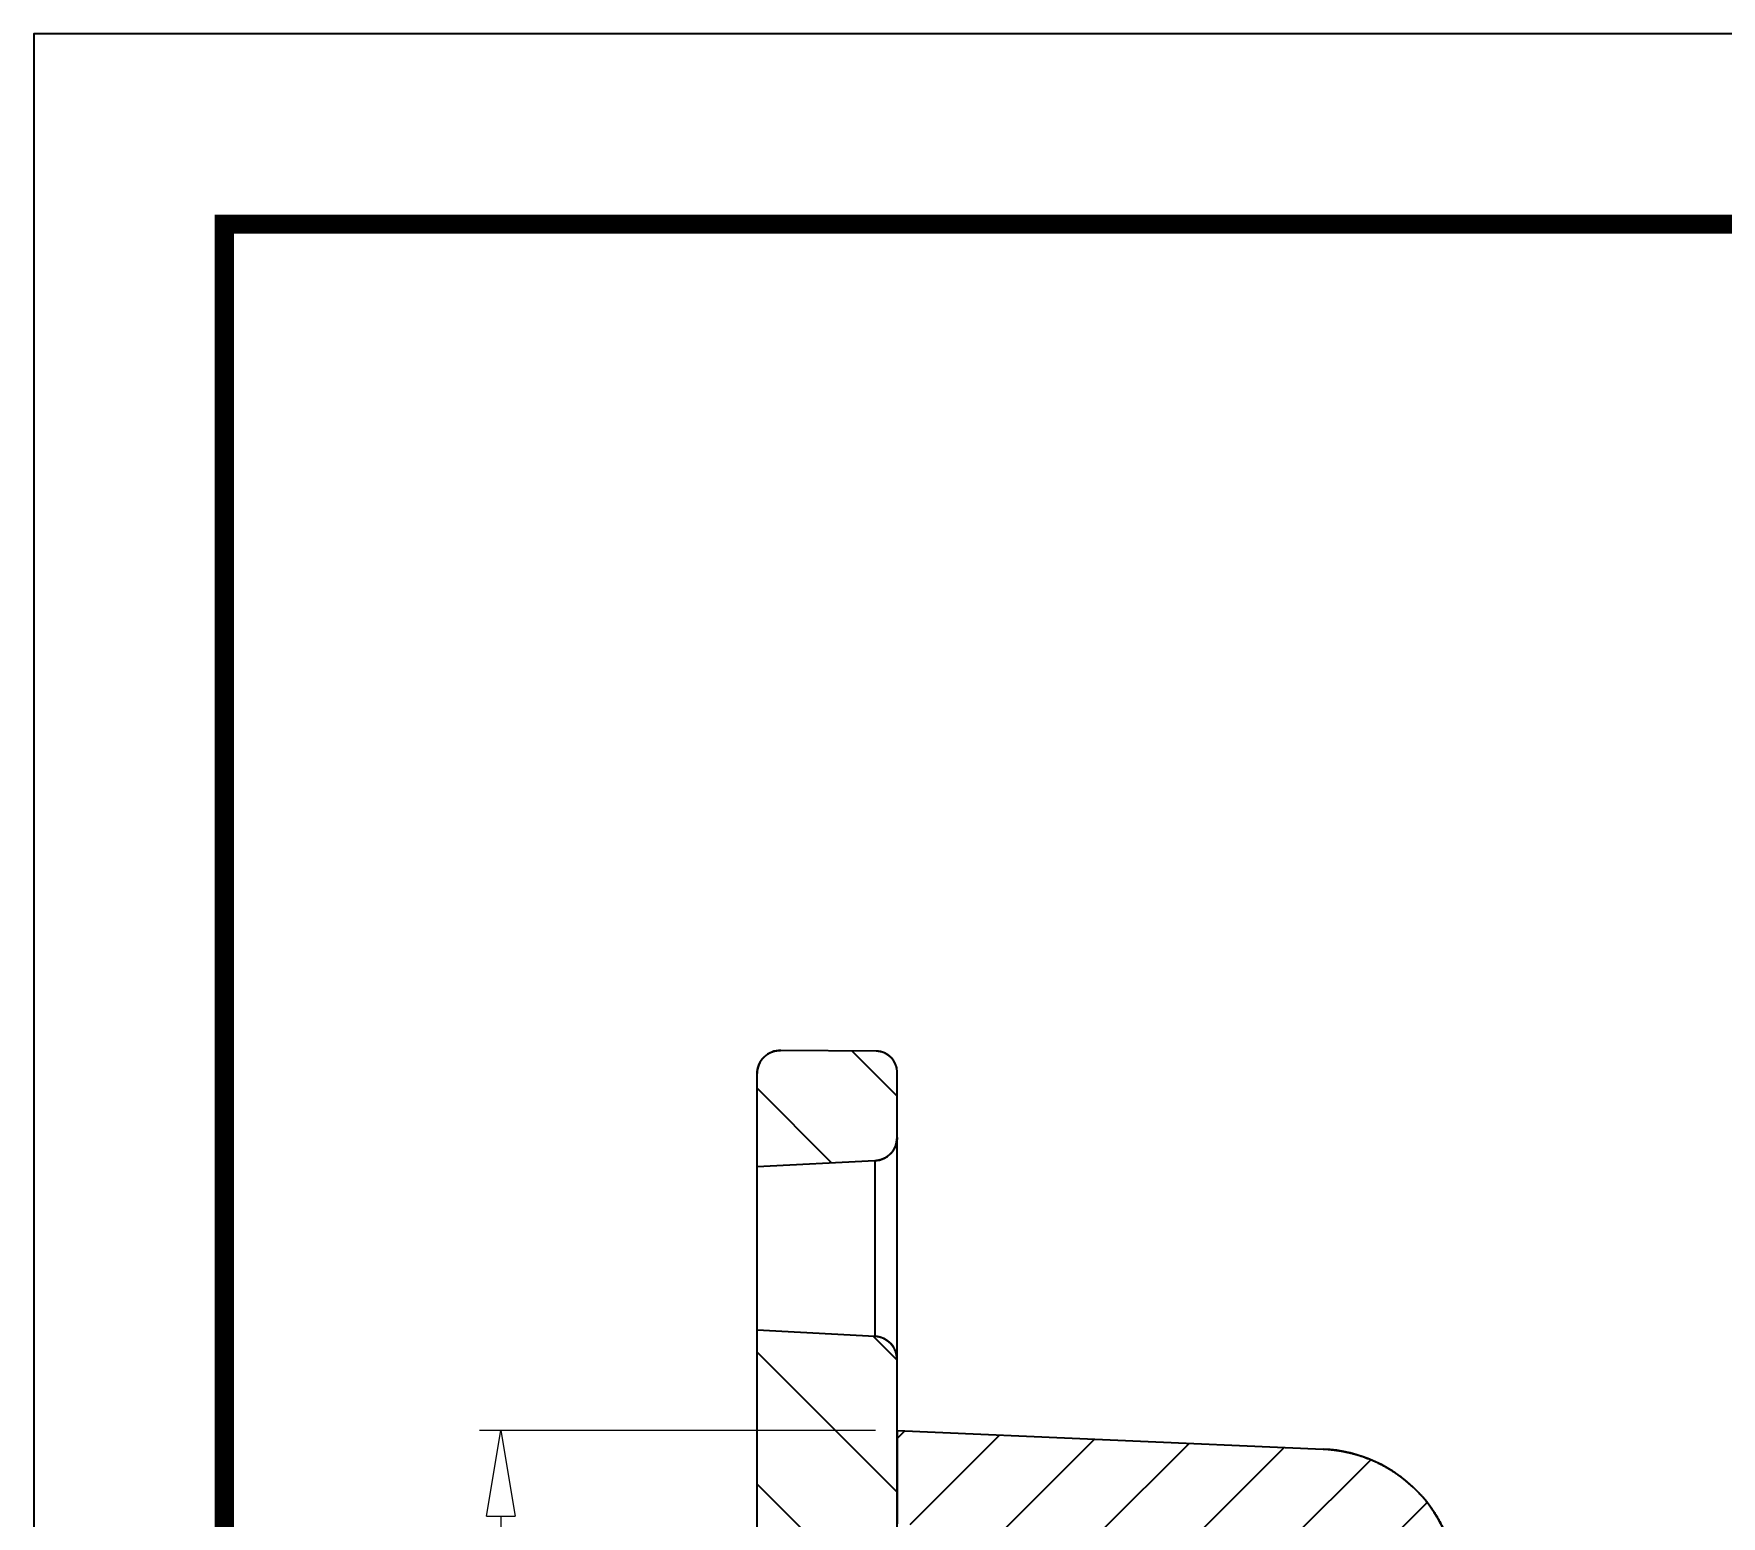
# Model space of a CAD drawing. Header units: millimetres. Extents: x 891 to 1788, y -1993 to 199.
# Drawn here: x 890.85 to 927.02, y 166.9 to 198.69 of the extents above; entities that cross this region are included whole.
import ezdxf

# ---------------------------------------------------------------- set-up
doc = ezdxf.new("R2010")
doc.units = ezdxf.units.MM
doc.layers.add('dim', color=3, linetype='Continuous', lineweight=9)
doc.layers.add('from', color=7, linetype='Continuous')
doc.styles.add('FFS', font='', dxfattribs={"width": 0.85})
doc.styles.get('FFS').set_extended_font_data('FangSong_GB2312')
doc.dimstyles.new('YanXiu', dxfattribs={"dimtxt": 2.5, "dimasz": 2.2, "dimexe": 1, "dimexo": 0.6, "dimgap": 0.66, "dimtad": 0, "dimzin": 9, "dimdsep": 46, "dimtxsty": 'FFS', "dimblk": 'CLOSEDBLANK', "dimcen": 0, "dimclrd": 256, "dimclre": 131, "dimclrt": 42, "dimazin": 0, "dimtfac": 1, "dimtofl": 0, "dimtmove": 0, "dimatfit": 3, "dimldrblk": 'CLOSEDBLANK', "dimfxl": 1, "dimlwd": 5, "dimlwe": 5, "dimarcsym": 0})

# ---------------------------------------------------------------- blocks, each defined once
blk = doc.blocks.new('_ClosedBlank')
at = {"color": 0, "linetype": 'ByBlock', "lineweight": -2}
for p, q in [((-1, 0.167), (0, 0)), ((-1, 0.167), (-1, -0.167)), ((0, 0), (-1, -0.167))]:
    blk.add_line(p, q, dxfattribs=at)
blk = doc.blocks.new('*D20')
at = {"layer": 'Defpoints', "color": 0}
for p in [(909.356, 168.74), (900.862, 118.74), (909.356, 118.74)]:
    blk.add_point(p, dxfattribs=at)
at = {"layer": 'dim', "color": 131, "lineweight": 5}
for p, q in [((908.896, 168.74), (900.403, 168.74)), ((908.896, 118.74), (900.403, 118.74))]:
    blk.add_line(p, q, dxfattribs=at)
at = {"layer": 'dim', "lineweight": 5}
for p, q in [((900.862, 166.9), (900.862, 145.351)), ((900.862, 120.58), (900.862, 142.128))]:
    blk.add_line(p, q, dxfattribs=at)
at = {"layer": 'dim', "lineweight": 5, "xscale": 1.84, "yscale": 1.84, "zscale": 1.84}
for p, rotation in [((900.862, 168.74), 90), ((900.862, 118.74), 270)]:
    blk.add_blockref('_ClosedBlank', p, dxfattribs=dict(at, rotation=rotation))
at = {"layer": 'dim', "color": 42, "insert": (900.862, 143.74), "char_height": 2.3, "attachment_point": 5, "rotation": 90, "style": 'FFS'}
blk.add_mtext('50', dxfattribs=at)

msp = doc.modelspace()

# ---------------------------------------------------------------- hatches: boundary and pattern name
at = {"linetype": 'Continuous'}
h = msp.add_hatch(dxfattribs=at)
h.set_pattern_fill('DEFAULT__2', color=40, scale=2, angle=135, style=0, pattern_type=0)
h.set_pattern_definition([(135, (1502.752, -392.0378), (-1.4142136, -1.4142136), [])])
edge = h.paths.add_edge_path()
edge.add_line((909.356, 111.058), (909.356, 112.458))
edge.add_spline(control_points=[(909.356, 111.058), (909.356, 110.796), (909.172, 110.61), (908.91, 110.608)], knot_values=[0, 0, 0, 0, 1, 1, 1, 1], weights=[1, 0.80679, 0.80679, 1], degree=3, periodic=0)
edge.add_line((908.91, 110.608), (906.86, 110.59))
edge.add_spline(control_points=[(906.356, 111.09), (906.356, 110.795), (906.565, 110.587), (906.86, 110.59)], knot_values=[0, 0, 0, 0, 1, 1, 1, 1], weights=[1, 0.802676, 0.802676, 1], degree=3, periodic=0)
edge.add_line((906.356, 111.09), (906.356, 113.09))
edge.add_line((908.882, 112.957), (906.356, 113.09))
edge.add_spline(control_points=[(909.356, 112.458), (909.356, 112.739), (909.163, 112.943), (908.882, 112.957)], knot_values=[0, 0, 0, 0, 1, 1, 1, 1], weights=[1, 0.816916, 0.816916, 1], degree=3, periodic=0)
edge = h.paths.add_edge_path()
edge.add_line((909.356, 117.221), (909.356, 120.842))
edge.add_spline(control_points=[(909.356, 117.221), (909.356, 116.94), (909.163, 116.737), (908.882, 116.722)], knot_values=[0, 0, 0, 0, 1, 1, 1, 1], weights=[1, 0.816916, 0.816916, 1], degree=3, periodic=0)
edge.add_line((908.882, 116.722), (906.356, 116.59))
edge.add_line((906.356, 116.59), (906.356, 170.89))
edge.add_line((908.882, 170.757), (906.356, 170.89))
edge.add_spline(control_points=[(909.356, 170.258), (909.356, 170.539), (909.163, 170.743), (908.882, 170.757)], knot_values=[0, 0, 0, 0, 1, 1, 1, 1], weights=[1, 0.816916, 0.816916, 1], degree=3, periodic=0)
edge.add_line((909.356, 166.638), (909.356, 170.258))
edge.add_line((910.473, 166.589), (909.356, 166.638))
edge.add_spline(control_points=[(910.856, 166.189), (910.856, 166.416), (910.699, 166.579), (910.473, 166.589)], knot_values=[0, 0, 0, 0, 1, 1, 1, 1], weights=[1, 0.814909, 0.814909, 1], degree=3, periodic=0)
edge.add_line((910.856, 166.097), (910.856, 166.189))
edge.add_spline(control_points=[(910.856, 166.097), (910.856, 165.871), (910.699, 165.707), (910.473, 165.697)], knot_values=[0, 0, 0, 0, 1, 1, 1, 1], weights=[1, 0.814909, 0.814909, 1], degree=3, periodic=0)
edge.add_line((908.356, 165.605), (910.473, 165.697))
edge.add_line((908.356, 121.875), (908.356, 165.605))
edge.add_line((908.356, 121.875), (910.473, 121.782))
edge.add_spline(control_points=[(910.856, 121.382), (910.856, 121.609), (910.699, 121.772), (910.473, 121.782)], knot_values=[0, 0, 0, 0, 1, 1, 1, 1], weights=[1, 0.814909, 0.814909, 1], degree=3, periodic=0)
edge.add_line((910.856, 121.29), (910.856, 121.382))
edge.add_spline(control_points=[(910.856, 121.29), (910.856, 121.064), (910.699, 120.9), (910.473, 120.89)], knot_values=[0, 0, 0, 0, 1, 1, 1, 1], weights=[1, 0.814909, 0.814909, 1], degree=3, periodic=0)
edge.add_line((910.473, 120.89), (909.356, 120.842))
edge = h.paths.add_edge_path()
edge.add_line((909.356, 175.021), (909.356, 176.422))
edge.add_spline(control_points=[(909.356, 175.021), (909.356, 174.74), (909.163, 174.537), (908.882, 174.522)], knot_values=[0, 0, 0, 0, 1, 1, 1, 1], weights=[1, 0.816916, 0.816916, 1], degree=3, periodic=0)
edge.add_line((908.882, 174.522), (906.356, 174.39))
edge.add_line((906.356, 174.39), (906.356, 176.39))
edge.add_spline(control_points=[(906.356, 176.39), (906.356, 176.685), (906.565, 176.892), (906.86, 176.89)], knot_values=[0, 0, 0, 0, 1, 1, 1, 1], weights=[1, 0.802676, 0.802676, 1], degree=3, periodic=0)
edge.add_line((908.91, 176.872), (906.86, 176.89))
edge.add_spline(control_points=[(909.356, 176.422), (909.356, 176.684), (909.172, 176.869), (908.91, 176.872)], knot_values=[0, 0, 0, 0, 1, 1, 1, 1], weights=[1, 0.80679, 0.80679, 1], degree=3, periodic=0)
h = msp.add_hatch(dxfattribs=at)
h.set_pattern_fill('DEFAULT__1', color=40, scale=1.5, angle=225, style=0, pattern_type=0)
h.set_pattern_definition([(225, (1502.752, -392.0378), (1.0606602, -1.0606602), [])])
edge = h.paths.add_edge_path()
edge.add_line((909.356, 120.742), (909.356, 118.74))
edge.add_line((909.356, 120.742), (918.399, 121.136))
edge.add_spline(control_points=[(918.399, 121.136), (918.965, 121.161), (919.356, 121.57), (919.356, 122.135)], knot_values=[0, 0, 0, 0, 1, 1, 1, 1], weights=[1, 0.814909, 0.814909, 1], degree=3, periodic=0)
edge.add_line((919.356, 165.344), (919.356, 122.135))
edge.add_spline(control_points=[(918.399, 166.343), (918.965, 166.318), (919.356, 165.91), (919.356, 165.344)], knot_values=[0, 0, 0, 0, 1, 1, 1, 1], weights=[1, 0.814909, 0.814909, 1], degree=3, periodic=0)
edge.add_line((909.356, 166.738), (918.399, 166.343))
edge.add_line((909.356, 168.74), (909.356, 166.738))
edge.add_line((909.356, 168.74), (918.487, 168.341))
edge.add_spline(control_points=[(918.487, 168.341), (920.182, 168.267), (921.356, 167.041), (921.356, 165.344)], knot_values=[0, 0, 0, 0, 1, 1, 1, 1], weights=[1, 0.814909, 0.814909, 1], degree=3, periodic=0)
edge.add_line((921.356, 165.344), (921.356, 122.135))
edge.add_spline(control_points=[(918.487, 119.138), (920.182, 119.212), (921.356, 120.438), (921.356, 122.135)], knot_values=[0, 0, 0, 0, 1, 1, 1, 1], weights=[1, 0.814909, 0.814909, 1], degree=3, periodic=0)
edge.add_line((909.356, 118.74), (918.487, 119.138))

# ---------------------------------------------------------------- linework, layer by layer
at = {"color": 7, "linetype": 'Continuous'}
for p, q in [((908.91, 176.872, 0), (906.86, 176.89, 0)), ((908.91, 176.872, 0), (906.86, 176.89, 0)), ((906.356, 111.09, 0), (906.356, 176.39, 0)), ((906.356, 174.39, 0), (906.356, 176.39, 0)), ((909.356, 166.638, 0), (909.356, 176.422, 0)), ((909.356, 175.021, 0), (909.356, 176.422, 0)), ((908.882, 174.522, 0), (906.356, 174.39, 0)), ((908.882, 174.522, 0), (906.356, 174.39, 0)), ((908.882, 174.522, 0), (908.882, 170.757, 0)), ((908.882, 170.757, 0), (906.356, 170.89, 0)), ((908.882, 170.757, 0), (906.356, 170.89, 0)), ((906.356, 116.59, 0), (906.356, 170.89, 0)), ((909.356, 166.638, 0), (909.356, 170.258, 0)), ((909.356, 168.74, 0), (918.487, 168.341, 0)), ((909.356, 168.74, 0), (918.487, 168.341, 0)), ((909.356, 168.74, 0), (909.356, 166.738, 0))]:
    msp.add_line(p, q, dxfattribs=at)
for centre, radius, start, end in [((906.856, 176.39, 0), 0.5, 89.5, 180), ((908.906, 176.422, 0), 0.45, 0, 89.5), ((908.856, 175.021, 0), 0.5, 273, 0), ((908.856, 170.258, 0), 0.5, 0, 87), ((918.356, 165.344, 0), 3, 0, 87.5)]:
    msp.add_arc(centre, radius, start, end, dxfattribs=at)
for points, start_tangent, end_tangent in [([(906.356, 176.39, 0), (906.356, 176.395, 0), (906.356, 176.401, 0), (906.356, 176.406, 0), (906.356, 176.412, 0), (906.357, 176.418, 0), (906.357, 176.423, 0), (906.357, 176.429, 0), (906.358, 176.435, 0), (906.358, 176.441, 0), (906.359, 176.446, 0), (906.36, 176.452, 0), (906.361, 176.458, 0), (906.361, 176.464, 0), (906.362, 176.469, 0), (906.363, 176.475, 0), (906.364, 176.481, 0), (906.365, 176.487, 0), (906.367, 176.493, 0), (906.368, 176.499, 0), (906.369, 176.504, 0), (906.371, 176.51, 0), (906.372, 176.516, 0), (906.374, 176.522, 0), (906.375, 176.528, 0), (906.377, 176.534, 0), (906.379, 176.54, 0), (906.381, 176.545, 0), (906.383, 176.551, 0), (906.385, 176.557, 0), (906.387, 176.563, 0), (906.389, 176.569, 0), (906.391, 176.575, 0), (906.394, 176.58, 0), (906.396, 176.586, 0), (906.399, 176.592, 0), (906.401, 176.598, 0), (906.404, 176.603, 0), (906.407, 176.609, 0), (906.409, 176.615, 0), (906.412, 176.62, 0), (906.415, 176.626, 0), (906.418, 176.632, 0), (906.421, 176.637, 0), (906.425, 176.643, 0), (906.428, 176.648, 0), (906.431, 176.654, 0), (906.435, 176.659, 0), (906.438, 176.665, 0), (906.442, 176.67, 0), (906.445, 176.675, 0), (906.449, 176.681, 0), (906.453, 176.686, 0), (906.457, 176.691, 0), (906.461, 176.696, 0), (906.465, 176.701, 0), (906.469, 176.706, 0), (906.473, 176.711, 0), (906.477, 176.716, 0), (906.481, 176.721, 0), (906.486, 176.726, 0), (906.49, 176.731, 0), (906.495, 176.735, 0), (906.499, 176.74, 0), (906.504, 176.745, 0), (906.508, 176.749, 0), (906.513, 176.754, 0), (906.518, 176.758, 0), (906.523, 176.763, 0), (906.528, 176.767, 0), (906.533, 176.771, 0), (906.538, 176.775, 0), (906.543, 176.779, 0), (906.548, 176.783, 0), (906.553, 176.787, 0), (906.558, 176.791, 0), (906.563, 176.795, 0), (906.569, 176.799, 0), (906.574, 176.803, 0), (906.579, 176.806, 0), (906.585, 176.81, 0), (906.59, 176.813, 0), (906.595, 176.817, 0), (906.601, 176.82, 0), (906.607, 176.823, 0), (906.612, 176.826, 0), (906.618, 176.829, 0), (906.623, 176.832, 0), (906.629, 176.835, 0), (906.635, 176.838, 0), (906.64, 176.841, 0), (906.646, 176.844, 0), (906.652, 176.846, 0), (906.658, 176.849, 0), (906.663, 176.851, 0), (906.669, 176.853, 0), (906.675, 176.856, 0), (906.681, 176.858, 0), (906.687, 176.86, 0), (906.692, 176.862, 0), (906.698, 176.864, 0), (906.704, 176.866, 0), (906.71, 176.868, 0), (906.716, 176.87, 0), (906.722, 176.871, 0), (906.728, 176.873, 0), (906.734, 176.874, 0), (906.739, 176.876, 0), (906.745, 176.877, 0), (906.751, 176.879, 0), (906.757, 176.88, 0), (906.763, 176.881, 0), (906.769, 176.882, 0), (906.775, 176.883, 0), (906.78, 176.884, 0), (906.786, 176.885, 0), (906.792, 176.886, 0), (906.798, 176.886, 0), (906.804, 176.887, 0), (906.809, 176.887, 0), (906.815, 176.888, 0), (906.821, 176.888, 0), (906.826, 176.889, 0), (906.832, 176.889, 0), (906.838, 176.889, 0), (906.843, 176.889, 0), (906.849, 176.89, 0), (906.855, 176.89, 0), (906.86, 176.89, 0)], (0, 1), (0.999962, -0.008727)), ([(909.356, 176.422, 0), (909.356, 176.427, 0), (909.356, 176.432, 0), (909.356, 176.437, 0), (909.355, 176.442, 0), (909.355, 176.447, 0), (909.355, 176.452, 0), (909.354, 176.457, 0), (909.354, 176.462, 0), (909.354, 176.467, 0), (909.353, 176.472, 0), (909.352, 176.477, 0), (909.352, 176.483, 0), (909.351, 176.488, 0), (909.35, 176.493, 0), (909.349, 176.498, 0), (909.348, 176.503, 0), (909.347, 176.508, 0), (909.346, 176.514, 0), (909.345, 176.519, 0), (909.344, 176.524, 0), (909.343, 176.529, 0), (909.341, 176.535, 0), (909.34, 176.54, 0), (909.339, 176.545, 0), (909.337, 176.55, 0), (909.336, 176.555, 0), (909.334, 176.561, 0), (909.332, 176.566, 0), (909.33, 176.571, 0), (909.328, 176.576, 0), (909.327, 176.581, 0), (909.325, 176.587, 0), (909.322, 176.592, 0), (909.32, 176.597, 0), (909.318, 176.602, 0), (909.316, 176.607, 0), (909.314, 176.612, 0), (909.311, 176.617, 0), (909.309, 176.622, 0), (909.306, 176.627, 0), (909.303, 176.632, 0), (909.301, 176.637, 0), (909.298, 176.642, 0), (909.295, 176.647, 0), (909.292, 176.652, 0), (909.289, 176.657, 0), (909.286, 176.662, 0), (909.283, 176.667, 0), (909.28, 176.672, 0), (909.277, 176.676, 0), (909.274, 176.681, 0), (909.27, 176.686, 0), (909.267, 176.69, 0), (909.263, 176.695, 0), (909.26, 176.7, 0), (909.256, 176.704, 0), (909.253, 176.709, 0), (909.249, 176.713, 0), (909.245, 176.717, 0), (909.241, 176.722, 0), (909.237, 176.726, 0), (909.233, 176.73, 0), (909.229, 176.734, 0), (909.225, 176.739, 0), (909.221, 176.743, 0), (909.217, 176.747, 0), (909.213, 176.751, 0), (909.209, 176.755, 0), (909.204, 176.758, 0), (909.2, 176.762, 0), (909.196, 176.766, 0), (909.191, 176.77, 0), (909.187, 176.773, 0), (909.182, 176.777, 0), (909.178, 176.78, 0), (909.173, 176.784, 0), (909.168, 176.787, 0), (909.164, 176.791, 0), (909.159, 176.794, 0), (909.154, 176.797, 0), (909.149, 176.8, 0), (909.145, 176.803, 0), (909.14, 176.806, 0), (909.135, 176.809, 0), (909.13, 176.812, 0), (909.125, 176.815, 0), (909.12, 176.818, 0), (909.115, 176.82, 0), (909.11, 176.823, 0), (909.105, 176.825, 0), (909.1, 176.828, 0), (909.095, 176.83, 0), (909.09, 176.832, 0), (909.085, 176.835, 0), (909.079, 176.837, 0), (909.074, 176.839, 0), (909.069, 176.841, 0), (909.064, 176.843, 0), (909.059, 176.845, 0), (909.054, 176.847, 0), (909.048, 176.849, 0), (909.043, 176.85, 0), (909.038, 176.852, 0), (909.033, 176.853, 0), (909.028, 176.855, 0), (909.022, 176.856, 0), (909.017, 176.858, 0), (909.012, 176.859, 0), (909.007, 176.86, 0), (909.002, 176.861, 0), (908.996, 176.863, 0), (908.991, 176.864, 0), (908.986, 176.865, 0), (908.981, 176.865, 0), (908.976, 176.866, 0), (908.971, 176.867, 0), (908.965, 176.868, 0), (908.96, 176.868, 0), (908.955, 176.869, 0), (908.95, 176.87, 0), (908.945, 176.87, 0), (908.94, 176.87, 0), (908.935, 176.871, 0), (908.93, 176.871, 0), (908.925, 176.871, 0), (908.92, 176.872, 0), (908.915, 176.872, 0), (908.91, 176.872, 0)], (0, 1), (-0.999962, 0.008727)), ([(909.356, 175.021, 0), (909.356, 175.016, 0), (909.356, 175.011, 0), (909.356, 175.005, 0), (909.355, 175, 0), (909.355, 174.994, 0), (909.355, 174.989, 0), (909.354, 174.983, 0), (909.354, 174.978, 0), (909.353, 174.972, 0), (909.353, 174.967, 0), (909.352, 174.961, 0), (909.351, 174.955, 0), (909.351, 174.95, 0), (909.35, 174.944, 0), (909.349, 174.939, 0), (909.348, 174.933, 0), (909.347, 174.927, 0), (909.346, 174.922, 0), (909.345, 174.916, 0), (909.343, 174.91, 0), (909.342, 174.905, 0), (909.341, 174.899, 0), (909.339, 174.893, 0), (909.338, 174.888, 0), (909.336, 174.882, 0), (909.334, 174.876, 0), (909.333, 174.871, 0), (909.331, 174.865, 0), (909.329, 174.86, 0), (909.327, 174.854, 0), (909.325, 174.848, 0), (909.323, 174.843, 0), (909.321, 174.837, 0), (909.318, 174.832, 0), (909.316, 174.826, 0), (909.314, 174.82, 0), (909.311, 174.815, 0), (909.309, 174.809, 0), (909.306, 174.804, 0), (909.303, 174.798, 0), (909.301, 174.793, 0), (909.298, 174.788, 0), (909.295, 174.782, 0), (909.292, 174.777, 0), (909.289, 174.771, 0), (909.286, 174.766, 0), (909.283, 174.761, 0), (909.279, 174.756, 0), (909.276, 174.75, 0), (909.273, 174.745, 0), (909.269, 174.74, 0), (909.266, 174.735, 0), (909.262, 174.73, 0), (909.258, 174.725, 0), (909.255, 174.72, 0), (909.251, 174.715, 0), (909.247, 174.71, 0), (909.243, 174.705, 0), (909.239, 174.7, 0), (909.235, 174.696, 0), (909.231, 174.691, 0), (909.227, 174.686, 0), (909.223, 174.682, 0), (909.219, 174.677, 0), (909.214, 174.673, 0), (909.21, 174.668, 0), (909.205, 174.664, 0), (909.201, 174.66, 0), (909.196, 174.655, 0), (909.192, 174.651, 0), (909.187, 174.647, 0), (909.182, 174.643, 0), (909.178, 174.639, 0), (909.173, 174.635, 0), (909.168, 174.631, 0), (909.163, 174.627, 0), (909.158, 174.623, 0), (909.153, 174.62, 0), (909.148, 174.616, 0), (909.143, 174.612, 0), (909.138, 174.609, 0), (909.133, 174.605, 0), (909.128, 174.602, 0), (909.123, 174.599, 0), (909.118, 174.595, 0), (909.112, 174.592, 0), (909.107, 174.589, 0), (909.102, 174.586, 0), (909.097, 174.583, 0), (909.091, 174.58, 0), (909.086, 174.577, 0), (909.08, 174.575, 0), (909.075, 174.572, 0), (909.07, 174.569, 0), (909.064, 174.567, 0), (909.059, 174.564, 0), (909.053, 174.562, 0), (909.048, 174.56, 0), (909.042, 174.557, 0), (909.037, 174.555, 0), (909.031, 174.553, 0), (909.026, 174.551, 0), (909.02, 174.549, 0), (909.014, 174.547, 0), (909.009, 174.545, 0), (909.003, 174.544, 0), (908.998, 174.542, 0), (908.992, 174.54, 0), (908.987, 174.539, 0), (908.981, 174.537, 0), (908.975, 174.536, 0), (908.97, 174.535, 0), (908.964, 174.533, 0), (908.959, 174.532, 0), (908.953, 174.531, 0), (908.948, 174.53, 0), (908.942, 174.529, 0), (908.937, 174.528, 0), (908.931, 174.527, 0), (908.926, 174.526, 0), (908.92, 174.525, 0), (908.915, 174.525, 0), (908.909, 174.524, 0), (908.904, 174.524, 0), (908.898, 174.523, 0), (908.893, 174.523, 0), (908.887, 174.522, 0), (908.882, 174.522, 0)], (0, -1), (-0.99863, -0.052336)), ([(909.356, 170.258, 0), (909.356, 170.263, 0), (909.356, 170.269, 0), (909.356, 170.274, 0), (909.355, 170.28, 0), (909.355, 170.285, 0), (909.355, 170.291, 0), (909.354, 170.296, 0), (909.354, 170.302, 0), (909.353, 170.307, 0), (909.353, 170.313, 0), (909.352, 170.318, 0), (909.351, 170.324, 0), (909.351, 170.329, 0), (909.35, 170.335, 0), (909.349, 170.341, 0), (909.348, 170.346, 0), (909.347, 170.352, 0), (909.346, 170.358, 0), (909.345, 170.363, 0), (909.343, 170.369, 0), (909.342, 170.375, 0), (909.341, 170.38, 0), (909.339, 170.386, 0), (909.338, 170.392, 0), (909.336, 170.397, 0), (909.334, 170.403, 0), (909.333, 170.408, 0), (909.331, 170.414, 0), (909.329, 170.42, 0), (909.327, 170.425, 0), (909.325, 170.431, 0), (909.323, 170.437, 0), (909.321, 170.442, 0), (909.318, 170.448, 0), (909.316, 170.453, 0), (909.314, 170.459, 0), (909.311, 170.464, 0), (909.309, 170.47, 0), (909.306, 170.475, 0), (909.303, 170.481, 0), (909.301, 170.486, 0), (909.298, 170.492, 0), (909.295, 170.497, 0), (909.292, 170.503, 0), (909.289, 170.508, 0), (909.286, 170.513, 0), (909.283, 170.518, 0), (909.279, 170.524, 0), (909.276, 170.529, 0), (909.273, 170.534, 0), (909.269, 170.539, 0), (909.266, 170.544, 0), (909.262, 170.549, 0), (909.258, 170.554, 0), (909.255, 170.559, 0), (909.251, 170.564, 0), (909.247, 170.569, 0), (909.243, 170.574, 0), (909.239, 170.579, 0), (909.235, 170.584, 0), (909.231, 170.588, 0), (909.227, 170.593, 0), (909.223, 170.598, 0), (909.219, 170.602, 0), (909.214, 170.607, 0), (909.21, 170.611, 0), (909.205, 170.615, 0), (909.201, 170.62, 0), (909.196, 170.624, 0), (909.192, 170.628, 0), (909.187, 170.632, 0), (909.182, 170.636, 0), (909.178, 170.641, 0), (909.173, 170.644, 0), (909.168, 170.648, 0), (909.163, 170.652, 0), (909.158, 170.656, 0), (909.153, 170.66, 0), (909.148, 170.663, 0), (909.143, 170.667, 0), (909.138, 170.67, 0), (909.133, 170.674, 0), (909.128, 170.677, 0), (909.123, 170.681, 0), (909.118, 170.684, 0), (909.112, 170.687, 0), (909.107, 170.69, 0), (909.102, 170.693, 0), (909.097, 170.696, 0), (909.091, 170.699, 0), (909.086, 170.702, 0), (909.08, 170.705, 0), (909.075, 170.707, 0), (909.07, 170.71, 0), (909.064, 170.712, 0), (909.059, 170.715, 0), (909.053, 170.717, 0), (909.048, 170.72, 0), (909.042, 170.722, 0), (909.037, 170.724, 0), (909.031, 170.726, 0), (909.026, 170.728, 0), (909.02, 170.73, 0), (909.014, 170.732, 0), (909.009, 170.734, 0), (909.003, 170.736, 0), (908.998, 170.737, 0), (908.992, 170.739, 0), (908.987, 170.741, 0), (908.981, 170.742, 0), (908.975, 170.743, 0), (908.97, 170.745, 0), (908.964, 170.746, 0), (908.959, 170.747, 0), (908.953, 170.748, 0), (908.948, 170.749, 0), (908.942, 170.75, 0), (908.937, 170.751, 0), (908.931, 170.752, 0), (908.926, 170.753, 0), (908.92, 170.754, 0), (908.915, 170.754, 0), (908.909, 170.755, 0), (908.904, 170.756, 0), (908.898, 170.756, 0), (908.893, 170.757, 0), (908.887, 170.757, 0), (908.882, 170.757, 0)], (0, 1), (-0.99863, 0.052336)), ([(918.487, 168.341, 0), (918.519, 168.339, 0), (918.552, 168.337, 0), (918.584, 168.335, 0), (918.617, 168.332, 0), (918.65, 168.329, 0), (918.683, 168.326, 0), (918.716, 168.322, 0), (918.749, 168.318, 0), (918.783, 168.313, 0), (918.816, 168.308, 0), (918.849, 168.303, 0), (918.883, 168.297, 0), (918.916, 168.291, 0), (918.95, 168.284, 0), (918.983, 168.277, 0), (919.017, 168.27, 0), (919.051, 168.262, 0), (919.084, 168.254, 0), (919.118, 168.245, 0), (919.152, 168.236, 0), (919.186, 168.227, 0), (919.219, 168.217, 0), (919.253, 168.207, 0), (919.287, 168.196, 0), (919.32, 168.185, 0), (919.354, 168.173, 0), (919.388, 168.161, 0), (919.421, 168.148, 0), (919.455, 168.135, 0), (919.488, 168.122, 0), (919.521, 168.108, 0), (919.554, 168.094, 0), (919.588, 168.079, 0), (919.621, 168.064, 0), (919.653, 168.049, 0), (919.686, 168.033, 0), (919.719, 168.016, 0), (919.751, 167.999, 0), (919.784, 167.982, 0), (919.816, 167.964, 0), (919.848, 167.946, 0), (919.88, 167.928, 0), (919.912, 167.909, 0), (919.943, 167.889, 0), (919.975, 167.87, 0), (920.006, 167.849, 0), (920.037, 167.829, 0), (920.067, 167.808, 0), (920.098, 167.786, 0), (920.128, 167.764, 0), (920.158, 167.742, 0), (920.188, 167.719, 0), (920.217, 167.696, 0), (920.247, 167.673, 0), (920.276, 167.649, 0), (920.304, 167.625, 0), (920.333, 167.6, 0), (920.361, 167.575, 0), (920.389, 167.55, 0), (920.416, 167.524, 0), (920.443, 167.498, 0), (920.47, 167.472, 0), (920.497, 167.445, 0), (920.523, 167.418, 0), (920.549, 167.391, 0), (920.574, 167.363, 0), (920.599, 167.335, 0), (920.624, 167.307, 0), (920.649, 167.278, 0), (920.673, 167.25, 0), (920.696, 167.22, 0), (920.72, 167.191, 0), (920.743, 167.161, 0), (920.765, 167.131, 0), (920.787, 167.101, 0), (920.809, 167.071, 0), (920.83, 167.04, 0), (920.851, 167.009, 0), (920.872, 166.978, 0), (920.892, 166.946, 0), (920.912, 166.915, 0), (920.931, 166.883, 0), (920.95, 166.851, 0), (920.968, 166.819, 0), (920.986, 166.786, 0), (921.004, 166.754, 0), (921.021, 166.721, 0), (921.038, 166.688, 0), (921.054, 166.655, 0), (921.07, 166.622, 0), (921.085, 166.589, 0), (921.1, 166.556, 0), (921.115, 166.522, 0), (921.129, 166.489, 0), (921.142, 166.455, 0), (921.156, 166.421, 0), (921.168, 166.387, 0), (921.181, 166.354, 0), (921.193, 166.32, 0), (921.204, 166.286, 0), (921.215, 166.252, 0), (921.226, 166.218, 0), (921.236, 166.184, 0), (921.246, 166.149, 0), (921.255, 166.115, 0), (921.264, 166.081, 0), (921.272, 166.047, 0), (921.28, 166.013, 0), (921.288, 165.979, 0), (921.295, 165.945, 0), (921.302, 165.911, 0), (921.308, 165.877, 0), (921.314, 165.843, 0), (921.32, 165.809, 0), (921.325, 165.775, 0), (921.329, 165.741, 0), (921.334, 165.708, 0), (921.338, 165.674, 0), (921.341, 165.641, 0), (921.344, 165.607, 0), (921.347, 165.574, 0), (921.349, 165.541, 0), (921.351, 165.508, 0), (921.353, 165.475, 0), (921.354, 165.442, 0), (921.355, 165.409, 0), (921.356, 165.376, 0), (921.356, 165.344, 0)], (0.999048, -0.043619), (0, -1))]:
    msp.add_spline(points, degree=3, dxfattribs=dict(at, start_tangent=start_tangent, end_tangent=end_tangent))
at = {"layer": 'from', "elevation": 0}
msp.add_lwpolyline([(890.85, 33.965), (1127.893, 33.965), (1127.893, 198.688), (890.85, 198.688)], close=True, dxfattribs=at)
at = {"layer": 'from', "const_width": 0.409, "elevation": 0}
msp.add_lwpolyline([(894.936, 38.05), (894.936, 194.603), (1123.807, 194.603), (1123.807, 38.05), (894.936, 38.05)], dxfattribs=at)

# ---------------------------------------------------------------- dimensions: what is measured, and where the dimension line sits
at = {"layer": 'dim'}
dim = msp.add_linear_dim(base=(900.862, 118.74, 0), p1=(909.356, 168.74, 0), p2=(909.356, 118.74, 0), angle=90, dimstyle='YanXiu', override={"dimtxt": 2.3, "dimasz": 1.84, "dimexe": 0.45977, "dimexo": 0.45977, "dimgap": 0.45977, "dimzin": 8}, dxfattribs=at)
dim.commit()
dim.dimension.update_dxf_attribs({"geometry": '*D20', "text_midpoint": (900.862, 143.74, 0), "dimtype": 160})

doc.saveas('drawing.dxf')
